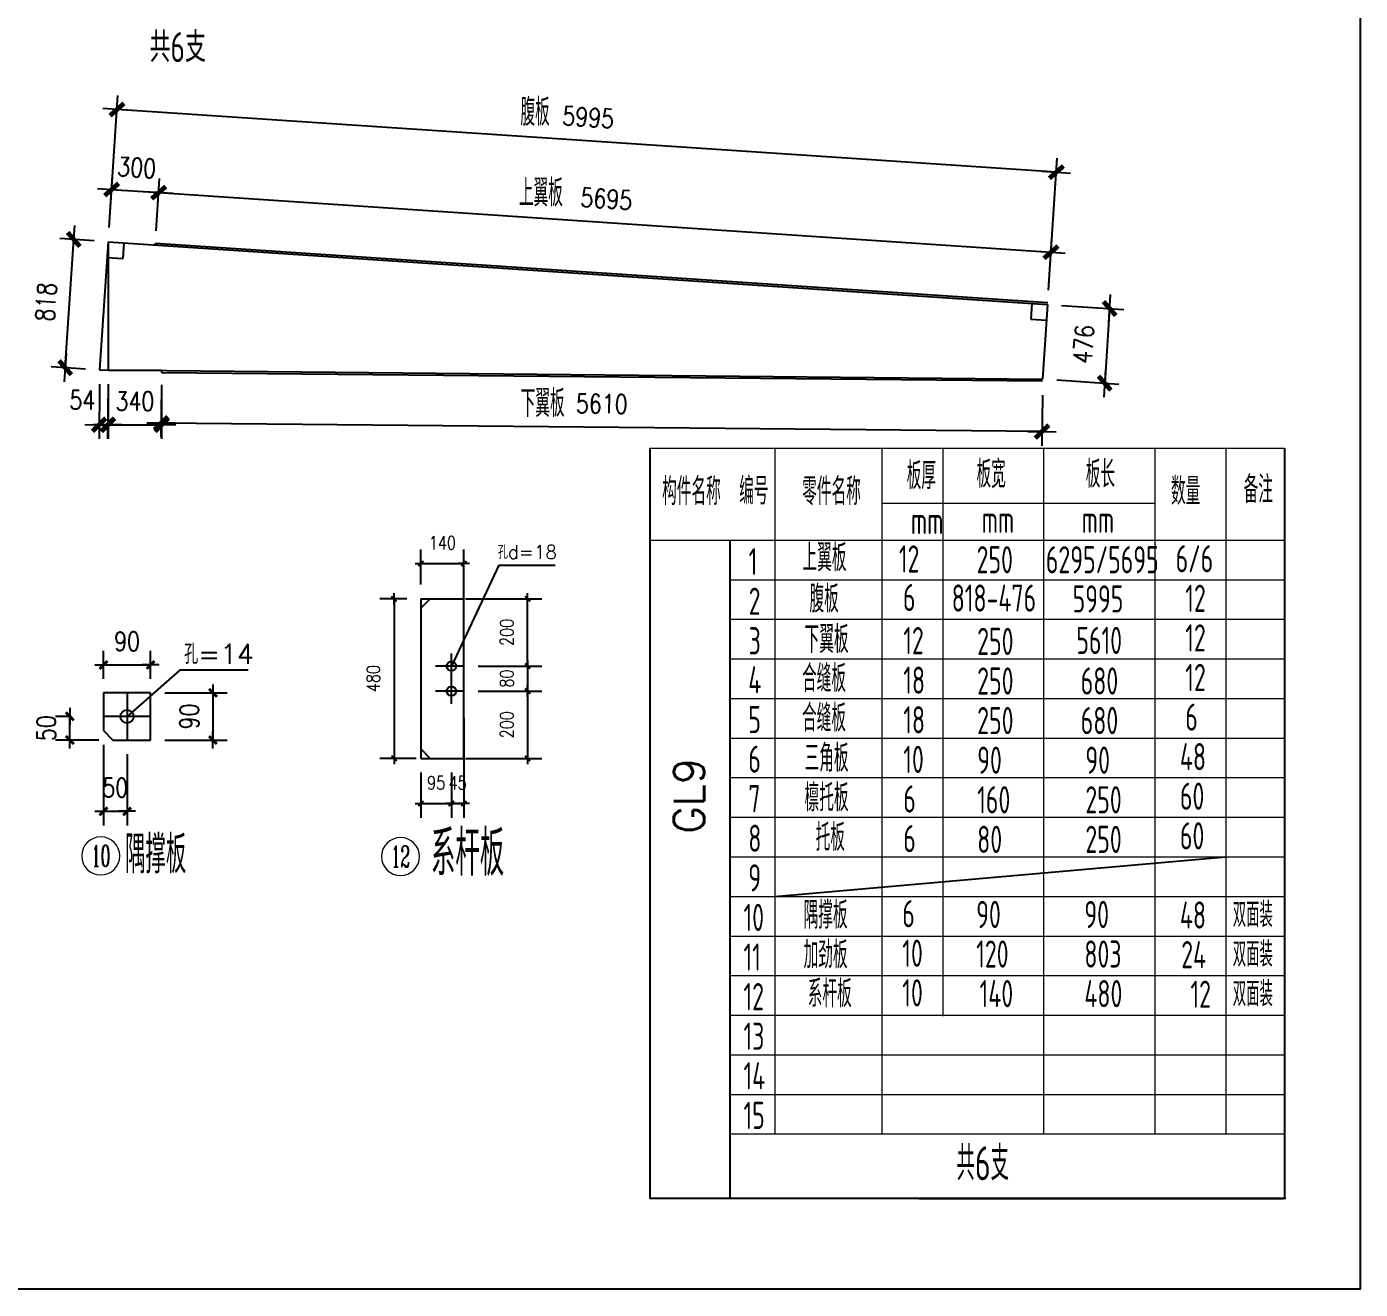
# Model space of a CAD drawing. Header units: millimetres. Extents: x 2451220 to 4527627, y -5186613 to -1639140.
# Drawn here: x 2508355 to 2516847, y -1809475 to -1801438 of the extents above; entities that cross this region are included whole.
import ezdxf
from ezdxf.enums import TextEntityAlignment as Align

# ---------------------------------------------------------------- set-up
doc = ezdxf.new("R2010")
doc.units = ezdxf.units.MM
doc.header["$LTSCALE"] = 1000
doc.header["$PDMODE"] = 34
doc.linetypes.add('CENTER', pattern=[50.8, 31.75, -6.35, 6.35, -6.35])
doc.layers.add('轴线层', color=1, linetype='CENTER', lineweight=15)
doc.layers.add('钢架', color=7, linetype='Continuous', lineweight=25)
doc.styles.add('COMPLEX', font='COMPLEX')
doc.styles.add('DIM_FONT', font='simplex.shx', dxfattribs={"width": 0.8, "bigfont": 'hztxt.shx'})
doc.styles.add('hz', font='gbenor.shx', dxfattribs={"width": 0.75, "height": 100, "bigfont": 'gbcbig.shx'})
doc.styles.get("Standard").update_dxf_attribs({"font": 'txt', "bigfont": 'gbcbig.shx'})
doc.styles.add('TSSD_Label', font='Tssdeng.shx', dxfattribs={"width": 0.7, "bigfont": 'hztxt.shx'})
doc.dimstyles.new('WGH(1)', dxfattribs={"dimscale": 1.2, "dimtxt": 100, "dimasz": 0.5, "dimexe": 75, "dimexo": 75, "dimgap": 75, "dimtad": 1, "dimdec": 0, "dimzin": 0, "dimdsep": 46, "dimtxsty": 'DIM_FONT', "dimblk1": '_DIMX', "dimblk2": '_DIMX', "dimsah": 1, "dimcen": 0.09, "dimclrd": 3, "dimclre": 3, "dimclrt": 7, "dimadec": 0, "dimazin": 0, "dimtfac": 1, "dimtdec": 0, "dimtix": 1, "dimtmove": 2, "dimatfit": 3, "dimldrblk": '_DIMX', "dimfxl": 1, "dimtolj": 1, "dimtzin": 0, "dimarcsym": 0})
doc.dimstyles.new('WGH(2)', dxfattribs={"dimscale": 1.2, "dimtxt": 100, "dimasz": 0.5, "dimexe": 75, "dimexo": 75, "dimgap": 75, "dimtad": 1, "dimdec": 0, "dimlfac": 0.5, "dimzin": 0, "dimdsep": 46, "dimtxsty": 'DIM_FONT', "dimblk1": '_DIMX', "dimblk2": '_DIMX', "dimsah": 1, "dimcen": 0.09, "dimclrd": 3, "dimclre": 3, "dimclrt": 7, "dimadec": 0, "dimazin": 0, "dimtfac": 1, "dimtdec": 0, "dimtix": 1, "dimtmove": 2, "dimatfit": 3, "dimldrblk": '_DIMX', "dimfxl": 1, "dimtolj": 1, "dimtzin": 0, "dimarcsym": 0})
doc.dimstyles.new('WGH(3)', dxfattribs={"dimscale": 1.2, "dimtxt": 100, "dimasz": 0.3, "dimexe": 75, "dimexo": 75, "dimgap": 75, "dimtad": 1, "dimdec": 0, "dimlfac": 0.333333, "dimzin": 0, "dimdsep": 46, "dimtxsty": 'DIM_FONT', "dimblk1": '_DIMX', "dimblk2": '_DIMX', "dimsah": 1, "dimcen": 0.09, "dimclrd": 3, "dimclre": 3, "dimclrt": 7, "dimazin": 0, "dimtfac": 1, "dimtdec": 0, "dimtix": 1, "dimtmove": 2, "dimatfit": 3, "dimldrblk": '_DIMX', "dimfxl": 1, "dimtolj": 1, "dimtzin": 0, "dimarcsym": 0})

# ---------------------------------------------------------------- blocks, each defined once
blk = doc.blocks.new('_DIMX')
blk.add_line((-150, 0), (150, 0))
at = {"const_width": 50}
blk.add_lwpolyline([(-70, -70), (70, 70)], dxfattribs=at)
blk = doc.blocks.new('*D3114')
at = {"color": 3, "lineweight": -2}
for p, q in [((2508844.3, -1805588.9), (2508844.3, -1805411.1)), ((2509144.3, -1805588.9), (2509144.3, -1805411.1)), ((2508843.9, -1805501.1), (2508843.6, -1805501.1)), ((2508844.3, -1805501.1), (2509144.3, -1805501.1)), ((2509144.6, -1805501.1), (2509145, -1805501.1))]:
    blk.add_line(p, q, dxfattribs=at)
at = {"layer": 'Defpoints', "color": 0}
for p in [(2509144.3, -1805501.1), (2508844.3, -1805678.9), (2509144.3, -1805678.9)]:
    blk.add_point(p, dxfattribs=at)
at = {"color": 3, "lineweight": -2, "xscale": 0.36, "yscale": 0.36, "zscale": 0.36}
blk.add_blockref('_DIMX', (2508844.3, -1805501.1), dxfattribs=at)
at = {"color": 3, "lineweight": -2, "xscale": 0.36, "yscale": 0.36, "zscale": 0.36, "rotation": 180}
blk.add_blockref('_DIMX', (2509144.3, -1805501.1), dxfattribs=at)
at = {"color": 7, "insert": (2508994.3, -1805351.1), "char_height": 120, "attachment_point": 5, "style": 'DIM_FONT'}
blk.add_mtext('\\A1;90', dxfattribs=at)
blk = doc.blocks.new('*D3115')
at = {"color": 3, "lineweight": -2}
for p, q in [((2509234.3, -1805678.9), (2509631, -1805678.9)), ((2509541, -1805678.5), (2509541, -1805678.2)), ((2509541, -1805678.9), (2509541, -1805978.9)), ((2509234.3, -1805978.9), (2509631, -1805978.9)), ((2509541, -1805979.3), (2509541, -1805979.6))]:
    blk.add_line(p, q, dxfattribs=at)
at = {"layer": 'Defpoints', "color": 0}
for p in [(2509144.3, -1805678.9), (2509144.3, -1805978.9), (2509541, -1805978.9)]:
    blk.add_point(p, dxfattribs=at)
at = {"color": 3, "lineweight": -2, "xscale": 0.36, "yscale": 0.36, "zscale": 0.36}
for p, rotation in [((2509541, -1805678.9), 270), ((2509541, -1805978.9), 90)]:
    blk.add_blockref('_DIMX', p, dxfattribs=dict(at, rotation=rotation))
at = {"color": 7, "insert": (2509391, -1805828.9), "char_height": 120, "attachment_point": 5, "rotation": 90, "style": 'DIM_FONT'}
blk.add_mtext('\\A1;90', dxfattribs=at)
blk = doc.blocks.new('*D1014')
at = {"color": 3, "lineweight": -2}
for p, q in [((2508638.1, -1805828.9), (2508539.8, -1805828.9)), ((2508629.8, -1805828.5), (2508629.8, -1805828.2)), ((2508629.8, -1805978.9), (2508629.8, -1805828.9)), ((2508814.3, -1805978.9), (2508539.8, -1805978.9)), ((2508629.8, -1805979.3), (2508629.8, -1805979.6))]:
    blk.add_line(p, q, dxfattribs=at)
at = {"layer": 'Defpoints', "color": 0}
for p in [(2508629.8, -1805828.9), (2508728.1, -1805828.9), (2508904.3, -1805978.9)]:
    blk.add_point(p, dxfattribs=at)
at = {"color": 3, "lineweight": -2, "xscale": 0.36, "yscale": 0.36, "zscale": 0.36}
for p, rotation in [((2508629.8, -1805828.9), 270), ((2508629.8, -1805978.9), 90)]:
    blk.add_blockref('_DIMX', p, dxfattribs=dict(at, rotation=rotation))
at = {"color": 7, "insert": (2508479.8, -1805903.9), "char_height": 120, "attachment_point": 5, "rotation": 90, "style": 'DIM_FONT'}
blk.add_mtext('\\A1;50', dxfattribs=at)
blk = doc.blocks.new('*D1015')
at = {"color": 3, "lineweight": -2}
for p, q in [((2508844.3, -1806008.9), (2508844.3, -1806522.6)), ((2508994.3, -1806068.9), (2508994.3, -1806522.6)), ((2508843.9, -1806432.6), (2508843.6, -1806432.6)), ((2508844.3, -1806432.6), (2508994.3, -1806432.6)), ((2508994.6, -1806432.6), (2508995, -1806432.6))]:
    blk.add_line(p, q, dxfattribs=at)
at = {"layer": 'Defpoints', "color": 0}
for p in [(2508844.3, -1805918.9), (2508994.3, -1805978.9), (2508994.3, -1806432.6)]:
    blk.add_point(p, dxfattribs=at)
at = {"color": 3, "lineweight": -2, "xscale": 0.36, "yscale": 0.36, "zscale": 0.36}
blk.add_blockref('_DIMX', (2508844.3, -1806432.6), dxfattribs=at)
at = {"color": 3, "lineweight": -2, "xscale": 0.36, "yscale": 0.36, "zscale": 0.36, "rotation": 180}
blk.add_blockref('_DIMX', (2508994.3, -1806432.6), dxfattribs=at)
at = {"color": 7, "insert": (2508919.3, -1806282.6), "char_height": 120, "attachment_point": 5, "style": 'DIM_FONT'}
blk.add_mtext('\\A1;50', dxfattribs=at)
blk = doc.blocks.new('轴线标号')
at = {"lineweight": 13}
blk.add_circle((0, 0), 0.5, dxfattribs=at)
at = {"layer": '钢架', "lineweight": 13, "style": 'COMPLEX', "width": 1.041667}
blk.add_attdef('A', text='', height=0.56, dxfattribs=at).set_placement((-0.25, -0.28), (0.25, -0.28), align=Align.FIT)
blk = doc.blocks.new('*D1016')
at = {"color": 3, "lineweight": -2}
for p, q in [((2510775.3, -1805080), (2510604.5, -1805080)), ((2510694.5, -1805080.3), (2510694.5, -1806095.4)), ((2510835.3, -1806095.7), (2510604.5, -1806095.7))]:
    blk.add_line(p, q, dxfattribs=at)
at = {"layer": 'Defpoints', "color": 0}
for p in [(2510865.3, -1805080), (2510694.5, -1806095.7), (2510925.3, -1806095.7)]:
    blk.add_point(p, dxfattribs=at)
at = {"color": 3, "lineweight": -2, "xscale": 0.24, "yscale": 0.24, "zscale": 0.24}
for p, rotation in [((2510694.5, -1805080), 90), ((2510694.5, -1806095.7), 270)]:
    blk.add_blockref('_DIMX', p, dxfattribs=dict(at, rotation=rotation))
at = {"color": 7, "insert": (2510562.5, -1805587.9), "char_height": 84, "attachment_point": 5, "rotation": 90, "style": 'DIM_FONT'}
blk.add_mtext('\\A1;480', dxfattribs=at)
blk = doc.blocks.new('*D1017')
at = {"color": 3, "lineweight": -2}
for p, q in [((2510865.3, -1806185.7), (2510865.3, -1806473.4)), ((2511059.3, -1806185.7), (2511059.3, -1806473.4)), ((2510865, -1806383.4), (2510864.8, -1806383.4)), ((2510865.3, -1806383.4), (2511059.3, -1806383.4)), ((2511059.5, -1806383.4), (2511059.8, -1806383.4))]:
    blk.add_line(p, q, dxfattribs=at)
at = {"layer": 'Defpoints', "color": 0}
for p in [(2510865.3, -1806095.7), (2511059.3, -1806095.7), (2511059.3, -1806383.4)]:
    blk.add_point(p, dxfattribs=at)
at = {"color": 3, "lineweight": -2, "xscale": 0.24, "yscale": 0.24, "zscale": 0.24}
blk.add_blockref('_DIMX', (2510865.3, -1806383.4), dxfattribs=at)
at = {"color": 3, "lineweight": -2, "xscale": 0.24, "yscale": 0.24, "zscale": 0.24, "rotation": 180}
blk.add_blockref('_DIMX', (2511059.3, -1806383.4), dxfattribs=at)
at = {"color": 7, "insert": (2510962.3, -1806251.4), "char_height": 84, "attachment_point": 5, "style": 'DIM_FONT'}
blk.add_mtext('\\A1;95', dxfattribs=at)
blk = doc.blocks.new('*D3116')
at = {"color": 3, "lineweight": -2}
for p, q in [((2511229.3, -1805507.9), (2511635.1, -1805507.9)), ((2511545.1, -1805507.6), (2511545.1, -1805507.4)), ((2511545.1, -1805507.9), (2511545.1, -1805667.9)), ((2511229.3, -1805667.9), (2511635.1, -1805667.9)), ((2511545.1, -1805668.1), (2511545.1, -1805668.3))]:
    blk.add_line(p, q, dxfattribs=at)
at = {"layer": 'Defpoints', "color": 0}
for p in [(2511139.3, -1805507.9), (2511139.3, -1805667.9), (2511545.1, -1805667.9)]:
    blk.add_point(p, dxfattribs=at)
at = {"color": 3, "lineweight": -2, "xscale": 0.24, "yscale": 0.24, "zscale": 0.24}
for p, rotation in [((2511545.1, -1805507.9), 270), ((2511545.1, -1805667.9), 90)]:
    blk.add_blockref('_DIMX', p, dxfattribs=dict(at, rotation=rotation))
at = {"color": 7, "insert": (2511413.1, -1805587.9), "char_height": 84, "attachment_point": 5, "rotation": 90, "style": 'DIM_FONT'}
blk.add_mtext('\\A1;80', dxfattribs=at)
blk = doc.blocks.new('*D1018')
at = {"color": 3, "lineweight": -2}
for p, q in [((2511319.3, -1805667.9), (2511635.1, -1805667.9)), ((2511545.1, -1805668.1), (2511545.1, -1806095.4)), ((2511149.3, -1806095.7), (2511635.1, -1806095.7))]:
    blk.add_line(p, q, dxfattribs=at)
at = {"layer": 'Defpoints', "color": 0}
for p in [(2511229.3, -1805667.9), (2511059.3, -1806095.7), (2511545.1, -1806095.7)]:
    blk.add_point(p, dxfattribs=at)
at = {"color": 3, "lineweight": -2, "xscale": 0.24, "yscale": 0.24, "zscale": 0.24}
for p, rotation in [((2511545.1, -1805667.9), 90), ((2511545.1, -1806095.7), 270)]:
    blk.add_blockref('_DIMX', p, dxfattribs=dict(at, rotation=rotation))
at = {"color": 7, "insert": (2511413.1, -1805881.8), "char_height": 84, "attachment_point": 5, "rotation": 90, "style": 'DIM_FONT'}
blk.add_mtext('\\A1;200', dxfattribs=at)
blk = doc.blocks.new('*D1019')
at = {"color": 3, "lineweight": -2}
for p, q in [((2510865.3, -1804990), (2510865.3, -1804765.8)), ((2511139.3, -1805310), (2511139.3, -1804765.8)), ((2510865, -1804855.8), (2510864.8, -1804855.8)), ((2510865.3, -1804855.8), (2511139.3, -1804855.8)), ((2511139.5, -1804855.8), (2511139.8, -1804855.8))]:
    blk.add_line(p, q, dxfattribs=at)
at = {"layer": 'Defpoints', "color": 0}
for p in [(2511139.3, -1804855.8), (2510865.3, -1805080), (2511139.3, -1805400)]:
    blk.add_point(p, dxfattribs=at)
at = {"color": 3, "lineweight": -2, "xscale": 0.24, "yscale": 0.24, "zscale": 0.24}
blk.add_blockref('_DIMX', (2510865.3, -1804855.8), dxfattribs=at)
at = {"color": 3, "lineweight": -2, "xscale": 0.24, "yscale": 0.24, "zscale": 0.24, "rotation": 180}
blk.add_blockref('_DIMX', (2511139.3, -1804855.8), dxfattribs=at)
at = {"color": 7, "insert": (2511002.3, -1804723.8), "char_height": 84, "attachment_point": 5, "style": 'DIM_FONT'}
blk.add_mtext('\\A1;140', dxfattribs=at)
blk = doc.blocks.new('*D1020')
at = {"color": 3, "lineweight": -2}
for p, q in [((2511149.3, -1805080), (2511635.1, -1805080)), ((2511545.1, -1805507.6), (2511545.1, -1805080.3)), ((2511419.3, -1805507.9), (2511635.1, -1805507.9))]:
    blk.add_line(p, q, dxfattribs=at)
at = {"layer": 'Defpoints', "color": 0}
for p in [(2511059.3, -1805080), (2511545.1, -1805080), (2511329.3, -1805507.9)]:
    blk.add_point(p, dxfattribs=at)
at = {"color": 3, "lineweight": -2, "xscale": 0.24, "yscale": 0.24, "zscale": 0.24}
for p, rotation in [((2511545.1, -1805080), 90), ((2511545.1, -1805507.9), 270)]:
    blk.add_blockref('_DIMX', p, dxfattribs=dict(at, rotation=rotation))
at = {"color": 7, "insert": (2511413.1, -1805294), "char_height": 84, "attachment_point": 5, "rotation": 90, "style": 'DIM_FONT'}
blk.add_mtext('\\A1;200', dxfattribs=at)
blk = doc.blocks.new('*D1021')
at = {"color": 3, "lineweight": -2}
for p, q in [((2511139.3, -1805837.9), (2511139.3, -1806473.4)), ((2511059.3, -1806185.7), (2511059.3, -1806473.4)), ((2511059, -1806383.4), (2511058.8, -1806383.4)), ((2511059.3, -1806383.4), (2511139.3, -1806383.4)), ((2511139.5, -1806383.4), (2511139.8, -1806383.4))]:
    blk.add_line(p, q, dxfattribs=at)
at = {"layer": 'Defpoints', "color": 0}
for p in [(2511139.3, -1805747.9), (2511059.3, -1806095.7), (2511139.3, -1806383.4)]:
    blk.add_point(p, dxfattribs=at)
at = {"color": 3, "lineweight": -2, "xscale": 0.24, "yscale": 0.24, "zscale": 0.24}
blk.add_blockref('_DIMX', (2511059.3, -1806383.4), dxfattribs=at)
at = {"color": 3, "lineweight": -2, "xscale": 0.24, "yscale": 0.24, "zscale": 0.24, "rotation": 180}
blk.add_blockref('_DIMX', (2511139.3, -1806383.4), dxfattribs=at)
at = {"color": 7, "insert": (2511099.3, -1806251.4), "char_height": 84, "attachment_point": 5, "style": 'DIM_FONT'}
blk.add_mtext('\\A1;45', dxfattribs=at)
blk = doc.blocks.new('*D3124')
at = {"color": 3, "lineweight": -2}
for p, q in [((2508874.4, -1803717.5), (2508874.4, -1804062.2)), ((2509214.4, -1803717.5), (2509214.4, -1804062.2)), ((2508873.8, -1803972.2), (2508873.2, -1803972.2)), ((2508874.4, -1803972.2), (2509214.4, -1803972.2)), ((2509215, -1803972.2), (2509215.6, -1803972.2))]:
    blk.add_line(p, q, dxfattribs=at)
at = {"layer": 'Defpoints', "color": 0}
for p in [(2508874.4, -1803627.5), (2509214.4, -1803627.5), (2509214.4, -1803972.2)]:
    blk.add_point(p, dxfattribs=at)
at = {"color": 3, "lineweight": -2, "xscale": 0.6, "yscale": 0.6, "zscale": 0.6}
blk.add_blockref('_DIMX', (2508874.4, -1803972.2), dxfattribs=at)
at = {"color": 3, "lineweight": -2, "xscale": 0.6, "yscale": 0.6, "zscale": 0.6, "rotation": 180}
blk.add_blockref('_DIMX', (2509214.4, -1803972.2), dxfattribs=at)
at = {"color": 7, "insert": (2509044.4, -1803822.2), "char_height": 120, "attachment_point": 5, "style": 'DIM_FONT'}
blk.add_mtext('\\A1;340', dxfattribs=at)
blk = doc.blocks.new('*D3125')
at = {"color": 3, "lineweight": -2}
for p, q in [((2514945.4, -1803212.3), (2515340.8, -1803238.6)), ((2515251, -1803233.2), (2515219.4, -1803707)), ((2514913.7, -1803687.2), (2515309.2, -1803713.5))]:
    blk.add_line(p, q, dxfattribs=at)
at = {"layer": 'Defpoints', "color": 0}
for p in [(2514855.6, -1803206.3), (2514823.9, -1803681.2), (2515219.4, -1803707.6)]:
    blk.add_point(p, dxfattribs=at)
at = {"color": 3, "lineweight": -2, "xscale": 0.6, "yscale": 0.6, "zscale": 0.6}
for p, rotation in [((2515251, -1803232.6), 86.18592516559784), ((2515219.4, -1803707.6), 266.1859251655978)]:
    blk.add_blockref('_DIMX', p, dxfattribs=dict(at, rotation=rotation))
at = {"color": 7, "insert": (2515085.5, -1803460.1), "char_height": 120, "attachment_point": 5, "rotation": 86.18593, "style": 'DIM_FONT'}
blk.add_mtext('\\A1;476', dxfattribs=at)
blk = doc.blocks.new('*D3126')
at = {"color": 3, "lineweight": -2}
for p, q in [((2509213.5, -1803729.5), (2509210.4, -1804052)), ((2514823, -1803783.2), (2514819.9, -1804105.7)), ((2514820.1, -1804015.7), (2509211.9, -1803962))]:
    blk.add_line(p, q, dxfattribs=at)
at = {"layer": 'Defpoints', "color": 0}
for p in [(2509214.4, -1803639.5), (2514823.8, -1803693.2), (2509211.3, -1803962)]:
    blk.add_point(p, dxfattribs=at)
at = {"color": 3, "lineweight": -2, "xscale": 0.6, "yscale": 0.6, "zscale": 0.6}
for p, rotation in [((2509211.3, -1803962), 179.4514999226329), ((2514820.7, -1804015.7), 359.451499922633)]:
    blk.add_blockref('_DIMX', p, dxfattribs=dict(at, rotation=rotation))
at = {"color": 7, "insert": (2512017.4, -1803838.9), "char_height": 120, "attachment_point": 5, "rotation": 359.4515, "style": 'DIM_FONT'}
blk.add_mtext('\\A1;5610', dxfattribs=at)
blk = doc.blocks.new('*D3127')
at = {"color": 3, "lineweight": -2}
for p, q in [((2508819.1, -1803713.7), (2508815.8, -1804061.7)), ((2508873.5, -1803714.2), (2508870.2, -1804062.2)), ((2508816, -1803971.7), (2508815.4, -1803971.7)), ((2508871, -1803972.2), (2508816.6, -1803971.7)), ((2508871.6, -1803972.2), (2508872.2, -1803972.2))]:
    blk.add_line(p, q, dxfattribs=at)
at = {"layer": 'Defpoints', "color": 0}
for p in [(2508819.9, -1803623.7), (2508874.4, -1803624.2), (2508816.6, -1803971.7)]:
    blk.add_point(p, dxfattribs=at)
at = {"color": 3, "lineweight": -2, "xscale": 0.6, "yscale": 0.6, "zscale": 0.6}
for p, rotation in [((2508816.6, -1803971.7), 359.4514999228661), ((2508871, -1803972.2), 179.4514999228661)]:
    blk.add_blockref('_DIMX', p, dxfattribs=dict(at, rotation=rotation))
at = {"color": 7, "insert": (2508710.1, -1803814.2), "char_height": 120, "attachment_point": 5, "rotation": 359.4515, "style": 'DIM_FONT'}
blk.add_mtext('\\A1;54', dxfattribs=at)
blk = doc.blocks.new('*D3128')
at = {"color": 3, "lineweight": -2}
for p, q in [((2508880.3, -1802717.7), (2508902.5, -1802385)), ((2509179.7, -1802737.7), (2509201.9, -1802405)), ((2508895.9, -1802474.8), (2508895.3, -1802474.8)), ((2508896.5, -1802474.8), (2509195.9, -1802494.8)), ((2509196.5, -1802494.8), (2509197.1, -1802494.9))]:
    blk.add_line(p, q, dxfattribs=at)
at = {"layer": 'Defpoints', "color": 0}
for p in [(2509195.9, -1802494.8), (2508874.4, -1802807.5), (2509173.7, -1802827.5)]:
    blk.add_point(p, dxfattribs=at)
at = {"color": 3, "lineweight": -2, "xscale": 0.6, "yscale": 0.6, "zscale": 0.6}
for p, rotation in [((2508896.5, -1802474.8), 356.185925167159), ((2509195.9, -1802494.8), 176.185925167159)]:
    blk.add_blockref('_DIMX', p, dxfattribs=dict(at, rotation=rotation))
at = {"color": 7, "insert": (2509056.2, -1802335.2), "char_height": 120, "attachment_point": 5, "rotation": 356.18593, "style": 'DIM_FONT'}
blk.add_mtext('\\A1;300', dxfattribs=at)
blk = doc.blocks.new('*D3129')
at = {"color": 3, "lineweight": -2}
for p, q in [((2509179.7, -1802737.7), (2509201.9, -1802405)), ((2509196.5, -1802494.8), (2514877.2, -1802873.6)), ((2514861.6, -1803116.5), (2514883.8, -1802783.8))]:
    blk.add_line(p, q, dxfattribs=at)
at = {"layer": 'Defpoints', "color": 0}
for p in [(2509173.7, -1802827.5), (2514877.8, -1802873.6), (2514855.6, -1803206.3)]:
    blk.add_point(p, dxfattribs=at)
at = {"color": 3, "lineweight": -2, "xscale": 0.6, "yscale": 0.6, "zscale": 0.6}
for p, rotation in [((2509195.9, -1802494.8), 176.1859251763582), ((2514877.8, -1802873.6), 356.1859251763582)]:
    blk.add_blockref('_DIMX', p, dxfattribs=dict(at, rotation=rotation))
at = {"color": 7, "insert": (2512046.8, -1802534.5), "char_height": 120, "attachment_point": 5, "rotation": 356.18593, "style": 'DIM_FONT'}
blk.add_mtext('\\A1;5695', dxfattribs=at)
blk = doc.blocks.new('*D3130')
at = {"color": 3, "lineweight": -2}
for p, q in [((2508880.3, -1802717.7), (2508936.5, -1801875.7)), ((2514911.1, -1802364.2), (2508931.1, -1801965.5)), ((2514861.6, -1803116.5), (2514917.7, -1802274.4))]:
    blk.add_line(p, q, dxfattribs=at)
at = {"layer": 'Defpoints', "color": 0}
for p in [(2508930.5, -1801965.5), (2508874.4, -1802807.5), (2514855.6, -1803206.3)]:
    blk.add_point(p, dxfattribs=at)
at = {"color": 3, "lineweight": -2, "xscale": 0.6, "yscale": 0.6, "zscale": 0.6}
for p, rotation in [((2508930.5, -1801965.5), 176.1859251657233), ((2514911.7, -1802364.2), 356.1859251657233)]:
    blk.add_blockref('_DIMX', p, dxfattribs=dict(at, rotation=rotation))
at = {"color": 7, "insert": (2511931.1, -1802015.2), "char_height": 120, "attachment_point": 5, "rotation": 356.18593, "style": 'DIM_FONT'}
blk.add_mtext('\\A1;5995', dxfattribs=at)
blk = doc.blocks.new('*D3131')
at = {"color": 3, "lineweight": -2}
for p, q in [((2508784.6, -1802801.5), (2508565.4, -1802786.9)), ((2508600.8, -1803608.5), (2508655.2, -1802793.5)), ((2508730.1, -1803617.7), (2508511, -1803603.1))]:
    blk.add_line(p, q, dxfattribs=at)
at = {"layer": 'Defpoints', "color": 0}
for p in [(2508655.2, -1802792.9), (2508874.4, -1802807.5), (2508819.9, -1803623.7)]:
    blk.add_point(p, dxfattribs=at)
at = {"color": 3, "lineweight": -2, "xscale": 0.6, "yscale": 0.6, "zscale": 0.6}
for p, rotation in [((2508655.2, -1802792.9), 86.18592516563372), ((2508600.8, -1803609.1), 266.1859251656337)]:
    blk.add_blockref('_DIMX', p, dxfattribs=dict(at, rotation=rotation))
at = {"color": 7, "insert": (2508478.3, -1803191), "char_height": 120, "attachment_point": 5, "rotation": 86.18593, "style": 'DIM_FONT'}
blk.add_mtext('\\A1;818', dxfattribs=at)

msp = doc.modelspace()

# ---------------------------------------------------------------- linework, layer by layer
for p, q in [((2508874.4, -1802807.5), (2508819.9, -1803623.7)), ((2508874.4, -1802807.5), (2514855.6, -1803206.3)), ((2508874.4, -1802807.5), (2508874.4, -1803627.5)), ((2508974.1, -1802814.2), (2508967.5, -1802914)), ((2509173.7, -1802827.5), (2509174.5, -1802815.5)), ((2509174.5, -1802815.5), (2514856.4, -1803194.3)), ((2508867.7, -1802907.3), (2508967.5, -1802914)), ((2514755.8, -1803199.6), (2514749.2, -1803299.4)), ((2514855.6, -1803206.3), (2514823.9, -1803681.2)), ((2514749.2, -1803299.4), (2514848.9, -1803306.1)), ((2508819.9, -1803623.7), (2514823.9, -1803681.2)), ((2509214.4, -1803627.5), (2509214.2, -1803639.5)), ((2509214.4, -1803639.5), (2514823.8, -1803693.2)), ((2516365, -1804120.3), (2516365, -1808897.3)), ((2511360.9, -1804866.9), (2511059.3, -1805507.9)), ((2511360.9, -1804866.9), (2511720.9, -1804866.9)), ((2510865.3, -1805080), (2510865.3, -1806095.7)), ((2510865.3, -1805080), (2511139.2, -1805080)), ((2510865.3, -1805140), (2510925.3, -1805080)), ((2511139.3, -1806095.6), (2511139.3, -1805080.1)), ((2511059.3, -1805747.9), (2511059.3, -1805427.9)), ((2509333.4, -1805533.1), (2508994.3, -1805828.9)), ((2511139.3, -1805507.9), (2510959.3, -1805507.9)), ((2511139.3, -1805667.9), (2510959.3, -1805667.9)), ((2510865.3, -1806035.7), (2510925.3, -1806095.7)), ((2510865.3, -1806095.7), (2511139.2, -1806095.7)), ((2513119.8, -1806974.5), (2515991, -1806722.5)), ((2514035.6, -1808897.3), (2516358.9, -1808897.3)), ((2514035.6, -1808897.3), (2516358.9, -1808897.3)), ((2514435.7, -1808897.3), (2516358.9, -1808897.3)), ((2514435.7, -1808897.3), (2516358.9, -1808897.3)), ((2514435.7, -1808897.3), (2516358.9, -1808897.3)), ((2514435.7, -1808897.3), (2516358.9, -1808897.3))]:
    msp.add_line(p, q)
at = {"color": 2}
msp.add_line((2509214.4, -1803627.5), (2508874.4, -1803627.5), dxfattribs=at)
at = {"color": 1}
for p, q in [((2512322.8, -1804120.3), (2512322.8, -1808897.3)), ((2512834.2, -1808897.3), (2512834.2, -1804706.5)), ((2509333.4, -1805533.1), (2509766.2, -1805533.1)), ((2508844.3, -1805678.9), (2508844.3, -1805918.9)), ((2509144.3, -1805678.9), (2508844.3, -1805678.9)), ((2508994.3, -1805678.9), (2508994.3, -1805978.9)), ((2509144.3, -1805978.9), (2509144.3, -1805678.9)), ((2509144.3, -1805828.9), (2508844.3, -1805828.9)), ((2508844.3, -1805918.9), (2508904.3, -1805978.9)), ((2508904.3, -1805978.9), (2509144.3, -1805978.9))]:
    msp.add_line(p, q, dxfattribs=at)
at = {"lineweight": -3}
msp.add_line((2516373.8, -1808897.3), (2512322.8, -1808897.3), dxfattribs=at)
msp.add_lwpolyline([(2500480.2, -1797731), (2516847.2, -1797731), (2516847.2, -1809475.2), (2500480.2, -1809475.2)], close=True)
for centre in [(2511059.3, -1805507.9), (2511059.3, -1805667.9)]:
    msp.add_circle(centre, 30)
at = {"color": 1}
msp.add_circle((2508994.3, -1805828.9), 42, dxfattribs=at)
for centre, start, end in [((2511139.2, -1805080.1), 0, 90), ((2511139.2, -1806095.6), 270, 0)]:
    msp.add_arc(centre, 0.1, start, end)
at = {"layer": '钢架', "lineweight": 13}
for p, q in [((2512322.8, -1804120.3), (2516365, -1804120.3)), ((2513119.8, -1804120.3), (2513119.8, -1808486.5)), ((2513800.1, -1804120.3), (2513800.1, -1808486.5)), ((2514188.6, -1804120.3), (2514188.6, -1807737.2)), ((2514188.6, -1804120.3), (2514188.6, -1807737.2)), ((2514829.8, -1804120.3), (2514829.8, -1808486.5)), ((2515538, -1804120.3), (2515538, -1808486.5)), ((2515991, -1804120.3), (2515991, -1808486.5)), ((2513800.1, -1804470.9), (2515538, -1804470.9)), ((2512322.8, -1804706.5), (2516365, -1804706.5)), ((2512834.2, -1804958.5), (2516365, -1804958.5)), ((2512834.2, -1805210.5), (2516365, -1805210.5)), ((2512834.2, -1805462.5), (2516365, -1805462.5)), ((2512834.2, -1805462.5), (2516365, -1805462.5)), ((2512834.2, -1805714.5), (2516365, -1805714.5)), ((2512834.2, -1805966.5), (2516365, -1805966.5)), ((2512834.2, -1806218.5), (2516365, -1806218.5)), ((2512834.2, -1806470.5), (2516365, -1806470.5)), ((2512834.2, -1806722.5), (2516365, -1806722.5)), ((2513800.1, -1806722.5), (2513800.1, -1806974.5)), ((2513800.1, -1806722.5), (2513800.1, -1806974.5)), ((2513800.1, -1806722.5), (2513800.1, -1806974.5)), ((2514188.6, -1806722.5), (2514188.6, -1806974.5)), ((2514188.6, -1806722.5), (2514188.6, -1806974.5)), ((2514188.6, -1806722.5), (2514188.6, -1806974.5)), ((2514188.6, -1806722.5), (2514188.6, -1806974.5)), ((2514188.6, -1806722.5), (2514188.6, -1806974.5)), ((2514188.6, -1806722.5), (2514188.6, -1806974.5)), ((2514829.8, -1806722.5), (2514829.8, -1806974.5)), ((2514829.8, -1806722.5), (2514829.8, -1806974.5)), ((2514829.8, -1806722.5), (2514829.8, -1806974.5)), ((2515538, -1806722.5), (2515538, -1806974.5)), ((2515538, -1806722.5), (2515538, -1806974.5)), ((2515538, -1806722.5), (2515538, -1806974.5)), ((2512834.2, -1806974.5), (2516365, -1806974.5)), ((2513800.1, -1806974.5), (2513800.1, -1807226.5)), ((2513800.1, -1806974.5), (2513800.1, -1807226.5)), ((2513800.1, -1806974.5), (2513800.1, -1807226.5)), ((2514188.6, -1806974.5), (2514188.6, -1807226.5)), ((2514188.6, -1806974.5), (2514188.6, -1807226.5)), ((2514188.6, -1806974.5), (2514188.6, -1807226.5)), ((2514188.6, -1806974.5), (2514188.6, -1807226.5)), ((2514188.6, -1806974.5), (2514188.6, -1807226.5)), ((2514188.6, -1806974.5), (2514188.6, -1807226.5)), ((2514829.8, -1806974.5), (2514829.8, -1807226.5)), ((2514829.8, -1806974.5), (2514829.8, -1807226.5)), ((2514829.8, -1806974.5), (2514829.8, -1807226.5)), ((2515538, -1806974.5), (2515538, -1807226.5)), ((2515538, -1806974.5), (2515538, -1807226.5)), ((2515538, -1806974.5), (2515538, -1807226.5)), ((2512834.2, -1807226.5), (2516365, -1807226.5)), ((2513800.1, -1807226.5), (2513800.1, -1807982.5)), ((2513800.1, -1807226.5), (2513800.1, -1807982.5)), ((2513800.1, -1807226.5), (2513800.1, -1807982.5)), ((2514188.6, -1807226.5), (2514188.6, -1807485.2)), ((2514188.6, -1807226.5), (2514188.6, -1807485.2)), ((2514188.6, -1807226.5), (2514188.6, -1807485.2)), ((2514188.6, -1807226.5), (2514188.6, -1807485.2)), ((2514188.6, -1807226.5), (2514188.6, -1807485.2)), ((2514188.6, -1807226.5), (2514188.6, -1807485.2)), ((2514829.8, -1807226.5), (2514829.8, -1807982.5)), ((2514829.8, -1807226.5), (2514829.8, -1807982.5)), ((2514829.8, -1807226.5), (2514829.8, -1807982.5)), ((2515538, -1807226.5), (2515538, -1807982.5)), ((2515538, -1807226.5), (2515538, -1807982.5)), ((2515538, -1807226.5), (2515538, -1807982.5)), ((2512834.2, -1807478.5), (2516365, -1807478.5)), ((2512834.2, -1807478.5), (2516365, -1807478.5)), ((2512834.2, -1807478.5), (2516365, -1807478.5)), ((2512834.2, -1807478.5), (2516365, -1807478.5)), ((2512834.2, -1807478.5), (2516365, -1807478.5)), ((2514188.6, -1807478.5), (2514188.6, -1807737.2)), ((2514188.6, -1807478.5), (2514188.6, -1807737.2)), ((2514188.6, -1807478.5), (2514188.6, -1807737.2)), ((2514188.6, -1807478.5), (2514188.6, -1807737.2)), ((2514188.6, -1807478.5), (2514188.6, -1807737.2)), ((2514188.6, -1807478.5), (2514188.6, -1807737.2)), ((2512834.2, -1807730.5), (2516365, -1807730.5)), ((2512834.2, -1807730.5), (2516365, -1807730.5)), ((2512834.2, -1807730.5), (2516365, -1807730.5)), ((2512834.2, -1807730.5), (2516365, -1807730.5)), ((2512834.2, -1807730.5), (2516365, -1807730.5)), ((2512834.2, -1807982.5), (2516365, -1807982.5)), ((2512834.2, -1808234.5), (2516365, -1808234.5)), ((2512834.2, -1808234.5), (2516365, -1808234.5)), ((2512834.2, -1808234.5), (2516365, -1808234.5)), ((2512834.2, -1808234.5), (2516365, -1808234.5)), ((2512834.2, -1808234.5), (2516365, -1808234.5)), ((2512834.2, -1808486.5), (2516365, -1808486.5)), ((2512834.2, -1808486.5), (2516365, -1808486.5)), ((2512834.2, -1808486.5), (2516365, -1808486.5)), ((2512834.2, -1808486.5), (2516365, -1808486.5))]:
    msp.add_line(p, q, dxfattribs=at)

# ---------------------------------------------------------------- block references
ref = msp.add_blockref('轴线标号', (2508826.9, -1806716.8), dxfattribs=dict(xscale=-242.1862611761317, yscale=242.1862611761317, zscale=242.1862611763598))
ref.add_attrib('A', '10', dxfattribs={"layer": '钢架', "lineweight": 13, "height": 135.62, "style": 'COMPLEX', "width": 0.646552}).set_placement((2508766.3, -1806784.6), (2508887.4, -1806784.6), align=Align.FIT)
ref = msp.add_blockref('轴线标号', (2510735.6, -1806720.6), dxfattribs=dict(xscale=-242.1862611761317, yscale=242.1862611761317, zscale=242.1862611763598))
ref.add_attrib('A', '12', dxfattribs={"layer": '钢架', "lineweight": 13, "height": 135.62, "style": 'COMPLEX', "width": 0.646552}).set_placement((2510675.1, -1806788.4), (2510796.2, -1806788.4), align=Align.FIT)

# ---------------------------------------------------------------- texts
at = {"color": 0, "style": 'TSSD_Label', "width": 0.7}
msp.add_text('共6支', height=190.69, dxfattribs=at).set_placement((2509137.5, -1801663.9))
at = {"insert": (2510929.2, -1806554.6), "char_height": 288, "width": 1180.292, "attachment_point": 1, "style": 'hz'}
msp.add_mtext('系杆板', dxfattribs=at)
at = {"layer": '轴线层', "color": 0, "linetype": 'ByBlock', "insert": (2511355.2, -1804739.4), "char_height": 85.75, "attachment_point": 1}
msp.add_mtext_dynamic_manual_height_columns('孔d=18', width=1506.743, gutter_width=12.5, heights=[336], dxfattribs=at).dxf.set("width", 1054.72)
at = {"layer": '轴线层', "color": 4, "linetype": 'ByBlock', "insert": (2509357.7, -1805369.3), "char_height": 125, "attachment_point": 1}
msp.add_mtext_dynamic_manual_height_columns('孔=14', width=1506.743, gutter_width=12.5, heights=[336], dxfattribs=at)
at = {"layer": '轴线层', "color": 4, "linetype": 'ByBlock', "insert": (2512475.6, -1806576.3), "char_height": 194.4, "attachment_point": 1, "rotation": 90}
msp.add_mtext_dynamic_manual_height_columns('GL9', width=1139.904, gutter_width=12.5, heights=[0], dxfattribs=at)
at = {"layer": '钢架', "lineweight": 13, "attachment_point": 1, "style": 'hz'}
for s, insert, char_height, width in [('腹板', (2511498.8, -1801896), 172.8, 708.175), ('上翼板', (2511489.6, -1802409.9), 172.8, 708.175), ('下翼板', (2511500.6, -1803749.3), 172.8, 708.175), ('板宽', (2514403.2, -1804200.3), 172.8, 708.175), ('板长', (2515098.8, -1804200.3), 172.8, 708.175), ('板厚', (2513958.8, -1804210.1), 172.8, 708.175), ('构件名称', (2512401.7, -1804310.4), 172.8, 708.175), ('编号', (2512892.1, -1804307.3), 172.8, 708.175), ('零件名称', (2513293.5, -1804310.4), 172.8, 708.175), ('数量', (2515641.6, -1804308.9), 172.8, 708.175), ('备注', (2516104.3, -1804297.9), 172.8, 708.175), ('mm', (2513985.4, -1804496.1), 172.8, 708.175), ('mm', (2514435.9, -1804487.9), 172.8, 708.175), ('mm', (2515072.4, -1804487.9), 172.8, 708.175), ('1', (2512952.5, -1804756.9), 172.8, 708.175), ('上翼板', (2513295.4, -1804732.2), 172.8, 708.175), ('\\pi400,t600;12', (2513509, -1804739.9), 172.8, 708.175), ('\\pi400,t600;250', (2514003.8, -1804744.9), 172.8, 708.175), ('\\pi400,t600;6295/5695', (2514444.9, -1804744.9), 172.8, 708.175), ('\\pi400,t600; 6/6', (2515200.8, -1804738.5), 172.8, 708.175), ('2', (2512952.5, -1805008.9), 172.8, 708.175), ('腹板', (2513339.5, -1804994.3), 172.8, 708.175), ('\\pi400,t600;6', (2513534.9, -1804985.4), 172.8, 708.175), ('\\pi400,t600;818-476', (2513845.3, -1804989.1), 172.8, 1072.443), ('\\pi400,t600;5995', (2514615.1, -1804994.2), 172.8, 708.175), ('\\pi400,t600; 12', (2515262.3, -1804990.5), 172.8, 708.175), ('3', (2512952.5, -1805260.9), 172.8, 708.175), ('下翼板', (2513308.7, -1805252.1), 172.8, 708.175), ('\\pi400,t600;12', (2513536.9, -1805259.8), 172.8, 708.175), ('\\pi400,t600;250', (2514007.6, -1805264.8), 172.8, 708.175), ('\\pi400,t600;5610', (2514638.8, -1805258.6), 172.8, 708.175), ('\\pi400,t600; 12', (2515262.3, -1805242.5), 172.8, 708.175), ('4', (2512950.1, -1805509.8), 172.8, 708.175), ('合缝板', (2513292.2, -1805500.3), 172.8, 708.175), ('\\pi400,t600;18', (2513536.9, -1805511.8), 172.8, 708.175), ('\\pi400,t600;250', (2514007.6, -1805516.8), 172.8, 708.175), ('\\pi400,t600;680', (2514666.7, -1805516.8), 172.8, 708.175), ('\\pi400,t600; 12', (2515262.3, -1805494.5), 172.8, 708.175), ('5', (2512950.1, -1805761.8), 172.8, 708.175), ('合缝板', (2513292.2, -1805752.3), 172.8, 708.175), ('\\pi400,t600;18', (2513536.9, -1805763.8), 172.8, 708.175), ('\\pi400,t600;250', (2514007.6, -1805768.8), 172.8, 708.175), ('\\pi400,t600;680', (2514666.7, -1805768.8), 172.8, 708.175), ('\\pi400,t600; 6', (2515262.3, -1805746.5), 172.8, 708.175), ('6', (2512950.1, -1806013.8), 172.8, 708.175), ('三角板', (2513308.7, -1806008.1), 172.8, 708.175), ('\\pi400,t600;10', (2513536.9, -1806015.8), 172.8, 708.175), ('\\pi400,t600;90', (2514007.6, -1806020.8), 172.8, 708.175), ('\\pi400,t600;90', (2514696.4, -1806020.8), 172.8, 708.175), ('\\pi400,t600;48', (2515298.3, -1805998.5), 172.8, 708.175), ('7', (2512950.1, -1806265.8), 172.8, 708.175), ('檩托板', (2513308.7, -1806260.1), 172.8, 708.175), ('\\pi400,t600;6', (2513536.9, -1806267.8), 172.8, 708.175), ('\\pi400,t600;160', (2514007.6, -1806272.8), 172.8, 708.175), ('\\pi400,t600;250', (2514696.4, -1806272.8), 172.8, 708.175), ('\\pi400,t600;60', (2515298.3, -1806250.5), 172.8, 708.175), ('隅撑板', (2508982.2, -1806587), 240, 1506.743), ('8', (2512950.1, -1806517.8), 172.8, 708.175), (' 托板', (2513308.7, -1806512.1), 172.8, 708.175), ('\\pi400,t600;6', (2513536.9, -1806519.8), 172.8, 708.175), ('\\pi400,t600;80', (2514007.6, -1806524.8), 172.8, 708.175), ('\\pi400,t600;250', (2514696.4, -1806524.8), 172.8, 708.175), ('\\pi400,t600;60', (2515298.3, -1806502.5), 172.8, 708.175), ('9', (2512950.1, -1806769.8), 172.8, 708.175), ('隅撑板', (2513302.3, -1807006.7), 172.8, 708.175), ('10', (2512919.5, -1807021.8), 172.8, 708.175), ('\\pi400,t600;6', (2513530.6, -1806997.8), 172.8, 708.175), ('\\pi400,t600;90', (2514001.2, -1807002.8), 172.8, 708.175), ('\\pi400,t600;90', (2514690, -1807002.8), 172.8, 708.175), ('\\pi400,t600;48', (2515298.3, -1807006.5), 172.8, 708.175), ('双面装', (2516035.2, -1807012), 157.39, 645.006), ('加劲板', (2513302.3, -1807259.9), 172.8, 708.175), ('双面装', (2516035.2, -1807264), 157.39, 645.006), ('11', (2512919.5, -1807273.8), 172.8, 708.175), ('\\pi400,t600;10', (2513530.6, -1807249.8), 172.8, 708.175), ('\\pi400,t600;120', (2514001.2, -1807254.8), 172.8, 708.175), ('\\pi400,t600;803', (2514690, -1807254.8), 172.8, 708.175), ('\\pi400,t600;24', (2515306.9, -1807258.5), 172.8, 708.175), ('  系杆板', (2513188.2, -1807506.7), 172.8, 708.175), ('\\pi400,t600;10', (2513530.6, -1807501.8), 172.8, 708.175), ('双面装', (2516035.2, -1807516), 157.39, 645.006), ('12', (2512919.5, -1807525.8), 172.8, 708.175), ('      140', (2514001.2, -1807506.8), 172.8, 708.175), ('\\pi400,t600;480', (2514690, -1807506.8), 172.8, 708.175), ('      12', (2515343.9, -1807510.5), 172.8, 708.175), ('13', (2512919.5, -1807777.8), 172.8, 708.175), ('14', (2512919.5, -1808029.8), 172.8, 708.175), ('15', (2512919.5, -1808281.8), 172.8, 708.175), ('共6支', (2514276.5, -1808565), 216, 692.905)]:
    msp.add_mtext(s, dxfattribs=dict(at, insert=insert, char_height=char_height, width=width))

# ---------------------------------------------------------------- dimensions: what is measured, and where the dimension line sits
for p1, p2, distance, picture, middle in [((2514855.6015, -1803206.2718), (2508874.3599, -1802807.5223), -843.9232, '*D3130', (2511931.0955, -1802015.1753)), ((2508874.4, -1802807.5), (2509173.7, -1802827.5), 333.4, '*D3128', (2509056.2, -1802335.2)), ((2508819.9, -1803623.7), (2508874.4, -1802807.5), 219.6, '*D3131', (2508478.3, -1803191)), ((2514855.6, -1803206.3), (2514823.9, -1803681.2), 396.3, '*D3125', (2515085.5, -1803460.1)), ((2514823.8, -1803693.2), (2509214.4, -1803639.5), 322.5, '*D3126', (2512017.4, -1803838.9))]:
    dim = msp.add_aligned_dim(p1=p1, p2=p2, distance=distance, dimstyle='WGH(1)')
    dim.commit()
    dim.dimension.update_dxf_attribs({"geometry": picture, "text_midpoint": middle})
for base, p1, p2, angle, picture, middle in [((2514877.8, -1802873.6), (2509173.7, -1802827.5), (2514855.6, -1803206.3), 176.18593, '*D3129', (2512046.8, -1802534.5)), ((2509214.4, -1803972.2), (2508874.4, -1803627.5), (2509214.4, -1803627.5), 180, '*D3124', (2509044.4, -1803822.2))]:
    dim = msp.add_linear_dim(base=base, p1=p1, p2=p2, angle=angle, dimstyle='WGH(1)')
    dim.commit()
    dim.dimension.update_dxf_attribs({"geometry": picture, "text_midpoint": middle})
dim = msp.add_linear_dim(base=(2508816.6157, -1803971.6684), p1=(2508874.3599, -1803624.2402), p2=(2508819.9467, -1803623.7193), angle=179.4515, dimstyle='WGH(1)')
dim.commit()
dim.dimension.update_dxf_attribs({"geometry": '*D3127', "text_midpoint": (2508710.1278, -1803814.2477), "dimtype": 161})
for base, p1, p2, text, picture, middle in [((2511139.3, -1804855.8), (2510865.3, -1805080), (2511139.3, -1805400), '140', '*D1019', (2511002.3, -1804723.8)), ((2511139.3, -1806383.4), (2511059.3, -1806095.7), (2511139.3, -1805747.9), '45', '*D1021', (2511099.3, -1806251.4)), ((2511059.3, -1806383.4), (2510865.3, -1806095.7), (2511059.3, -1806095.7), '95', '*D1017', (2510962.3, -1806251.4))]:
    dim = msp.add_linear_dim(base=base, p1=p1, p2=p2, text=text, dimstyle='WGH(2)', override={"dimtxt": 70, "dimasz": 0.2})
    dim.commit()
    dim.dimension.update_dxf_attribs({"geometry": picture, "text_midpoint": middle})
for base, p1, p2, angle, text, picture, middle in [((2510694.5, -1806095.7), (2510865.3, -1805080), (2510925.3, -1806095.7), 90, '480', '*D1016', (2510562.5, -1805587.9)), ((2511545.1, -1805080), (2511329.3, -1805507.9), (2511059.3, -1805080), 270, '200', '*D1020', (2511413.1, -1805294)), ((2511545.1, -1806095.7), (2511229.3, -1805667.9), (2511059.3, -1806095.7), 90, '200', '*D1018', (2511413.1, -1805881.8))]:
    dim = msp.add_linear_dim(base=base, p1=p1, p2=p2, angle=angle, text=text, dimstyle='WGH(2)', override={"dimtxt": 70, "dimasz": 0.2})
    dim.commit()
    dim.dimension.update_dxf_attribs({"geometry": picture, "text_midpoint": middle})
at = {"color": 1}
dim = msp.add_linear_dim(base=(2509144.3, -1805501.1), p1=(2508844.3, -1805678.9), p2=(2509144.3, -1805678.9), text='90', dimstyle='WGH(3)', dxfattribs=at)
dim.commit()
dim.dimension.update_dxf_attribs({"geometry": '*D3114', "text_midpoint": (2508994.3, -1805351.1)})
dim = msp.add_linear_dim(base=(2511545.1, -1805667.9), p1=(2511139.3, -1805507.9), p2=(2511139.3, -1805667.9), angle=90, dimstyle='WGH(2)', override={"dimtxt": 70, "dimasz": 0.2})
dim.commit()
dim.dimension.update_dxf_attribs({"geometry": '*D3116', "text_midpoint": (2511413.1, -1805587.9)})
dim = msp.add_linear_dim(base=(2509541, -1805978.9), p1=(2509144.3, -1805678.9), p2=(2509144.3, -1805978.9), angle=90, text='90', dimstyle='WGH(3)', dxfattribs=at)
dim.commit()
dim.dimension.update_dxf_attribs({"geometry": '*D3115', "text_midpoint": (2509391, -1805828.9)})
dim = msp.add_linear_dim(base=(2508629.8, -1805828.9), p1=(2508904.3, -1805978.9), p2=(2508728.1, -1805828.9), angle=90, dimstyle='WGH(3)', dxfattribs=at)
dim.commit()
dim.dimension.update_dxf_attribs({"geometry": '*D1014', "text_midpoint": (2508479.8, -1805903.9)})
dim = msp.add_linear_dim(base=(2508994.3, -1806432.6), p1=(2508844.3, -1805918.9), p2=(2508994.3, -1805978.9), dimstyle='WGH(3)', dxfattribs=at)
dim.commit()
dim.dimension.update_dxf_attribs({"geometry": '*D1015', "text_midpoint": (2508919.3, -1806282.6)})

doc.saveas('drawing.dxf')
